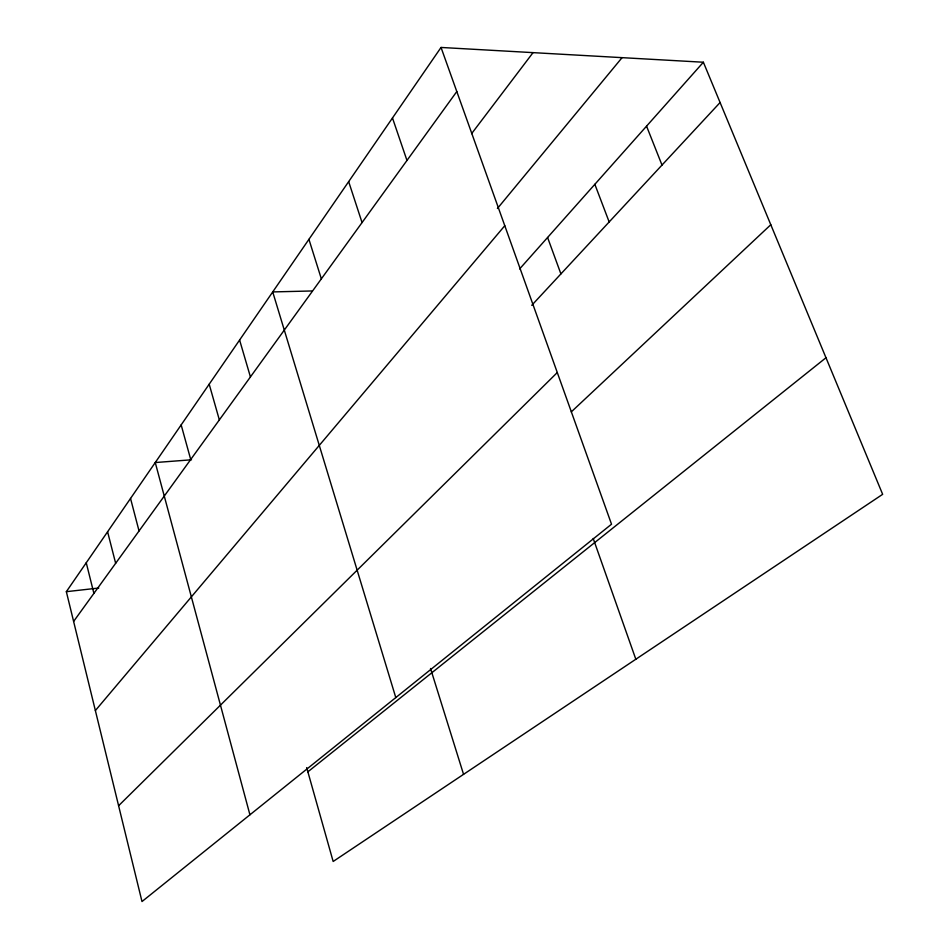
<?xml version="1.0" encoding="UTF-8"?>
<svg xmlns="http://www.w3.org/2000/svg" width="949" height="949" viewBox="0 0 949 949"><rect width="100%" height="100%" fill="white"/><g stroke="black" fill="none" stroke-linecap="round" stroke-linejoin="round"><path stroke-width="1.42" d="M441.036 47.45L611.524 524.204L141.994 901.55L66.347 591.678L441.036 47.45L703.375 62.231L882.653 494.322L333.158 861.478L306.681 767.611M73.619 621.429L456.801 91.543M471.606 133.643L533.041 52.634M497.418 208.495L622.069 57.652M95.375 710.552L504.785 225.708M519.637 268.923L703.375 62.231M531.748 305.317L720.089 102.528M118.601 805.737L557.288 372.542M571.274 411.902L770.79 224.735M307.867 771.834L825.974 357.749M66.347 591.678L98.755 588.036M191.508 459.791L155.256 462.543L249.931 814.811M312.174 290.963L272.719 291.924L395.792 697.586M646.554 126.146L661.999 165.079M594.845 184.308L609.163 221.959M547.585 237.487L560.906 273.917M593.208 538.474L635.83 659.247M392.483 117.984L406.967 160.44M348.663 181.627L362.055 222.564M308.923 239.338L321.355 278.852M430.538 668.499L463.551 774.348M239.599 340.027L250.429 376.919M209.195 384.203L219.349 419.909M181.164 424.915L190.713 459.494M130.535 498.45L139.04 530.954M107.593 531.772L115.648 563.303M86.252 562.769L93.892 593.386"/></g></svg>
